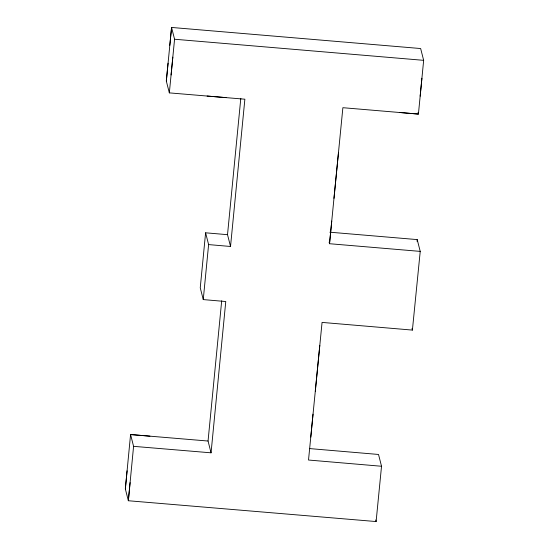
<?xml version="1.0" encoding="UTF-8"?>
<svg xmlns="http://www.w3.org/2000/svg" width="549" height="549" viewBox="0 0 549 549"><rect width="100%" height="100%" fill="white"/><g stroke="black" fill="none" stroke-linecap="round" stroke-linejoin="round"><path stroke-width="0.82" d="M309.663 448.588L378.522 454.462L381.528 466.259L376.106 521.55L128.349 500.743L125.344 488.946L127.08 470.816M125.344 488.946L130.573 434.547L149.946 436.16M130.086 482.605L128.349 500.743L133.579 446.337L130.573 434.547L208.05 441.032L211.056 452.822L133.579 446.337M230.525 246.474L227.519 234.677L205.601 232.803L208.606 244.593L230.525 246.474L244.875 99.204L169.332 92.877L166.326 81.08L171.562 27.45L420.651 48.538L423.656 60.335L418.42 114.089L342.878 107.7L329.517 243.715L420.225 251.387L412.402 330.093L322.064 322.414L308.517 460.028L381.528 466.259M166.326 81.08L168.069 63.204M169.819 45.327L171.562 27.45L174.568 39.24L169.332 92.877M171.075 74.993L172.825 57.123M205.601 232.803L200.248 287.793L203.254 299.589L225.769 301.525L211.056 452.822M203.254 299.589L208.606 244.593M227.519 234.677L240.805 98.346M208.05 441.032L221.693 300.783M310.782 437.086L313.033 414.159M315.298 391.217L319.806 345.348M420.163 96.171L421.913 78.246M333.97 198.374L338.431 153.041M331.747 221.048L329.517 243.715L329.119 242.136M417.048 241.286L417.213 239.597L329.874 232.2M207.103 96.041L225.989 97.619M174.568 39.24L423.656 60.335M399.535 112.483L418.42 114.089L418.022 112.518M417.213 239.597L420.225 251.387M412.004 328.515L412.402 330.093M375.708 519.978L376.106 521.55"/></g></svg>
